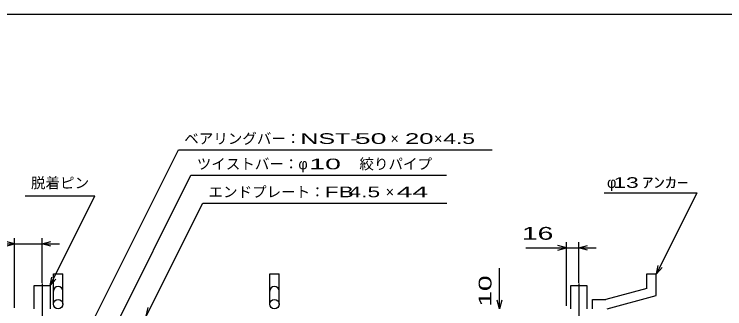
# Model space of a CAD drawing. Units: millimetres, scale not verified. Extents: x -1456 to 1389, y -1026 to 839.
# Drawn here: x -889 to 89, y 433 to 839 of the extents above; entities that cross this region are included whole.
import ezdxf
from ezdxf.enums import TextEntityAlignment as Align

# ---------------------------------------------------------------- set-up
doc = ezdxf.new("R2010")
doc.units = ezdxf.units.MM
doc.header["$LTSCALE"] = 8
doc.linetypes.add('LONG_DASHED_DOTTED', pattern=[15.25, 12, -1.5, 0.25, -1.5])
for name, color, linetype, lineweight in [('0_2', 150, 'Continuous', 25), ('19', 6, 'Continuous', 25), ('22', 2, 'Continuous', 25)]:
    doc.layers.add(name, color=color, linetype=linetype, lineweight=lineweight)
doc.styles.add('ベクトル', font='')
doc.styles.get('ベクトル').set_extended_font_data('ベクトル')

msp = doc.modelspace()

# ---------------------------------------------------------------- linework, layer by layer
at = {"layer": '0_2'}
msp.add_line((-1379.2, 838.8), (1388.8, 838.8), dxfattribs=at)
at = {"layer": '19'}
for p, q in [((-835.5, 439.3), (-835.5, 480.92)), ((-835.5, 480.92), (-822.5, 480.92)), ((-822.5, 439.3), (-822.5, 480.92)), ((-537.5, 439.3), (-537.5, 480.92)), ((-537.5, 480.92), (-524.5, 480.92)), ((-524.5, 439.3), (-524.5, 480.92)), ((-18.39, 480.92), (-5.39, 480.92)), ((-18.39, 460.9), (-18.39, 480.92)), ((-5.39, 450.92), (-5.39, 480.92)), ((-862, 432.8), (-862, 464.8)), ((-862, 464.8), (-840, 464.8)), ((-840, 464.8), (-840, 432.8)), ((-123, 432.8), (-123, 464.8)), ((-123, 464.8), (-101, 464.8)), ((-101, 464.8), (-101, 432.8)), ((-18.39, 460.9), (-74.72, 445.81)), ((-73, 432.8), (-5.39, 450.92)), ((-93.01, 445.81), (-74.72, 445.81)), ((-93.01, 432.81), (-93.01, 445.81))]:
    msp.add_line(p, q, dxfattribs=at)
at = {"layer": '19', "linetype": 'LONG_DASHED_DOTTED'}
for p, q in [((-851, 467.8), (-851, 399.8)), ((-112, 467.8), (-112, 399.8))]:
    msp.add_line(p, q, dxfattribs=at)
at = {"layer": '19'}
for centre in [(-829, 439.3), (-531, 439.3)]:
    msp.add_circle(centre, 6.5, dxfattribs=at)
for centre in [(-829, 457.14), (-531, 457.14)]:
    msp.add_arc(centre, 6.5, 0, 180, dxfattribs=at)
at = {"layer": '22', "color": 4}
for p, q in [((-851, 276.3), (-663.25, 651.8)), ((-663.25, 651.8), (-231.25, 651.8)), ((-791.25, 326.3), (-646, 616.8)), ((-646, 616.8), (-294, 616.8)), ((-874.25, 588.3), (-778.25, 588.3)), ((-840, 464.8), (-778.25, 588.3)), ((-77, 592.8), (51, 592.8)), ((-5, 480.8), (51, 592.8)), ((-707.55, 422.8), (-629.8, 578.3)), ((-629.8, 578.3), (-293.8, 578.3)), ((-889, 434.3), (-889, 530.3)), ((-851, 468.8), (-851, 530.3)), ((-945, 522.3), (-889, 522.3)), ((-889, 522.3), (-901, 525.5)), ((-901, 519.1), (-889, 522.3)), ((-889, 522.3), (-851, 522.3)), ((-851, 522.3), (-839, 525.5)), ((-839, 519.1), (-851, 522.3)), ((-851, 522.3), (-827, 522.3)), ((-129, 516.8), (-141, 520)), ((-129, 436.8), (-129, 524.8)), ((-112, 468.8), (-112, 524.8)), ((-112, 516.8), (-100, 520)), ((-185, 516.8), (-129, 516.8)), ((-141, 513.6), (-129, 516.8)), ((-129, 516.8), (-112, 516.8)), ((-100, 513.6), (-112, 516.8)), ((-112, 516.8), (-88, 516.8)), ((-5, 480.8), (-2.6, 492.48)), ((-5, 480.8), (3, 489.6)), ((-221, 432.8), (-221, 488.8)), ((-840, 464.8), (-837.6, 476.48)), ((-840, 464.8), (-832, 473.6)), ((-221, 432.8), (-224.2, 444.8)), ((-217.8, 444.8), (-221, 432.8)), ((-707.55, 422.8), (-705.15, 434.48))]:
    msp.add_line(p, q, dxfattribs=at)

# ---------------------------------------------------------------- texts
at = {"layer": '22', "style": 'ベクトル'}
for s, p in [('ベアリングバー：', (-655.25, 667.4)), ('×', (-371.25, 667.4)), ('×', (-311.25, 667.4)), ('ツイストバー：', (-638, 632.4)), ('φ', (-498, 632.4)), ('絞りパイプ', (-414, 632.4)), ('脱着ピン', (-866.25, 606.3)), ('φ', (-73, 606.8)), ('エンドプレート：', (-621.8, 593.9)), ('×', (-377.8, 593.9))]:
    msp.add_text(s, height=14.66, dxfattribs=at).set_placement(p, align=Align.MIDDLE_LEFT)
for s, height, width, p in [('NST-', 14.66, 1.75, (-495.25, 667.4)), (' 50 ', 14.66, 2, (-431.25, 667.4)), ('20', 14.66, 1.8, (-351.25, 667.4)), (' 4.5 ', 14.66, 1.6, (-307.25, 667.4)), (' 10 ', 14.66, 2, (-494, 632.4)), (' 13 ', 14.66, 1.6, (-73, 606.8)), ('ｱﾝｶｰ', 14.66, 1.6, (-25, 606.8)), ('FB', 14.66, 1.6, (-461.8, 593.9)), (' 4.5 ', 14.66, 1.6, (-437.8, 593.9)), (' 44 ', 14.66, 2, (-373.8, 593.9)), (' 16 ', 17.6, 1.65, (-201, 536.8))]:
    msp.add_text(s, height=height, dxfattribs=dict(at, width=width)).set_placement(p, align=Align.MIDDLE_LEFT)
at = {"layer": '22', "style": 'ベクトル', "width": 1.65}
msp.add_text(' 10 ', height=17.6, rotation=90, dxfattribs=at).set_placement((-241, 424.8), align=Align.MIDDLE_LEFT)

doc.saveas('drawing.dxf')
